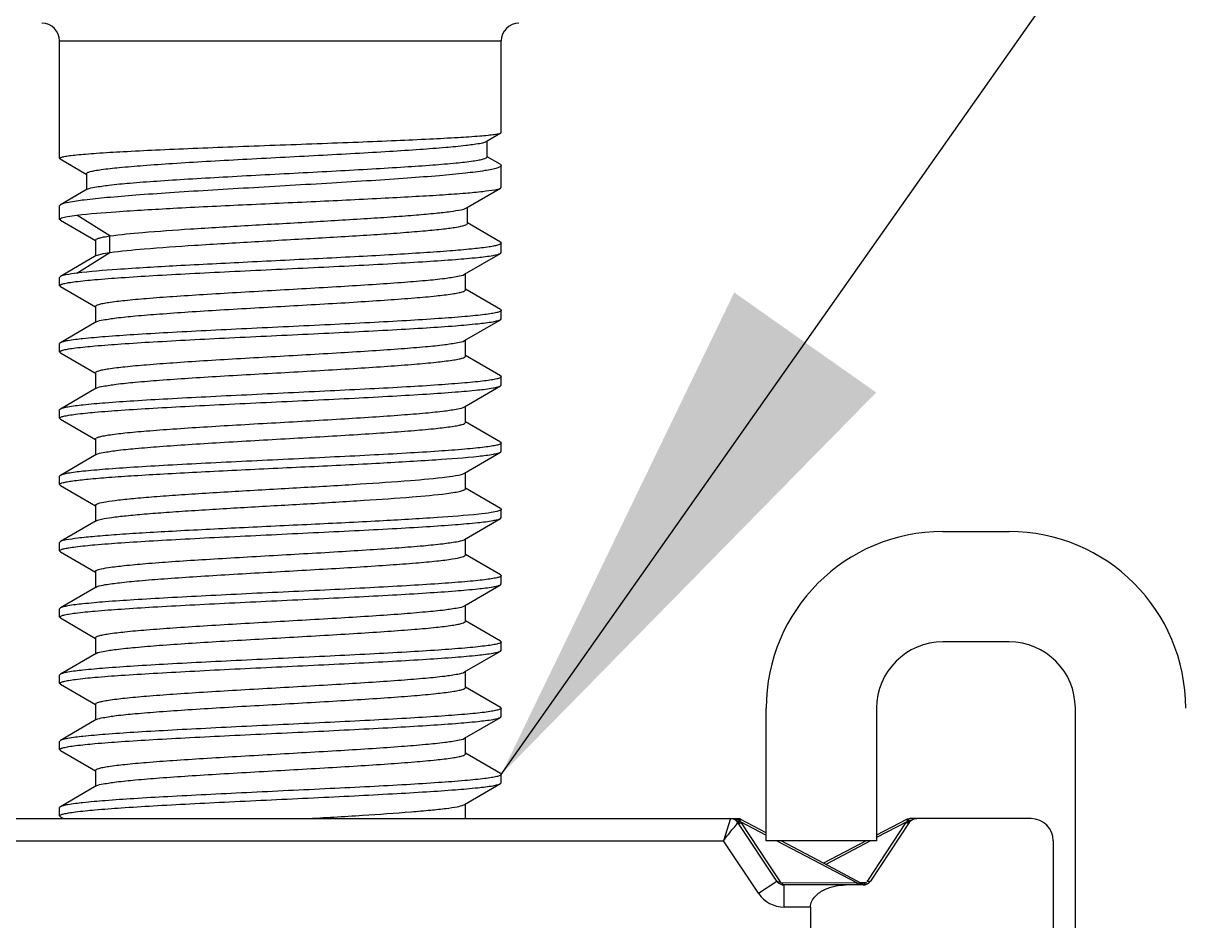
# Model space of a CAD drawing. Extents: x 1036631 to 1215829, y 649019 to 896649.
# Drawn here: x 1141762.8 to 1141983, y 790508.4 to 790678.2 of the extents above; entities that cross this region are included whole.
import ezdxf

# ---------------------------------------------------------------- set-up
doc = ezdxf.new("R2010")
doc.units = 0
doc.header["$LTSCALE"] = 1000
doc.header["$MEASUREMENT"] = 0
doc.styles.get("Standard").update_dxf_attribs({"font": 'gbenor.shx', "bigfont": 'gbcbig.shx'})
doc.dimstyles.get("Standard").update_dxf_attribs({"dimscale": 100, "dimtxt": 3.5, "dimasz": 1, "dimexe": 2.5, "dimexo": 3, "dimgap": 1.5, "dimtad": 1, "dimdec": 0, "dimzin": 0, "dimdsep": 46, "dimtxsty": 'Standard', "dimblk": 'ARCHTICK', "dimcen": 0.09, "dimadec": 0, "dimazin": 0, "dimtfac": 1, "dimtdec": 0, "dimtix": 1, "dimtmove": 2, "dimatfit": 3, "dimfxl": 1, "dimtolj": 1, "dimtzin": 0, "dimarcsym": 0})

# ---------------------------------------------------------------- blocks, each defined once
blk = doc.blocks.new('gfhhrryyfd')
at = {"linetype": 'Continuous'}
for p, q in [((3695032.63, -1758978.15), (3695032.63, -1758955.94)), ((3695032.63, -1758978.15), (3695032.63, -1758955.94)), ((3695032.63, -1758955.94), (3695116.26, -1758955.94)), ((3695116.26, -1758973.26), (3695116.26, -1758955.94)), ((3695116.26, -1758973.26), (3695116.26, -1758955.94)), ((3695113.58, -1758974.86), (3695116.19, -1758973.35)), ((3695116.19, -1758973.35), (3695116.26, -1758973.26)), ((3695113.43, -1758974.95), (3695113.58, -1758974.86)), ((3695113.58, -1758977.91), (3695113.58, -1758974.86)), ((3695032.63, -1758978.15), (3695032.63, -1758978.13)), ((3695032.73, -1758978.26), (3695032.63, -1758978.15)), ((3695032.73, -1758978.26), (3695037.67, -1758981.13)), ((3695113.62, -1758977.85), (3695113.58, -1758977.82)), ((3695116.03, -1758979.25), (3695113.62, -1758977.85)), ((3695116.03, -1758979.25), (3695116.26, -1758979.51)), ((3695116.26, -1758983.65), (3695116.26, -1758979.51)), ((3695116.26, -1758983.65), (3695116.26, -1758979.51)), ((3695037.67, -1758981.13), (3695037.71, -1758981.16)), ((3695037.71, -1758981.06), (3695037.71, -1758984.11)), ((3695037.87, -1758984.01), (3695032.82, -1758986.94)), ((3695109.68, -1758987.55), (3695116.14, -1758983.79)), ((3695116.14, -1758983.79), (3695116.26, -1758983.65)), ((3695032.82, -1758986.94), (3695032.63, -1758987.17)), ((3695032.63, -1758989.72), (3695032.63, -1758987.17)), ((3695032.63, -1758989.72), (3695032.63, -1758987.17)), ((3695042.13, -1758992.85), (3695035.88, -1758988.92)), ((3695109.85, -1758990.49), (3695109.85, -1758987.45)), ((3695032.77, -1758989.88), (3695032.63, -1758989.72)), ((3695032.77, -1758989.88), (3695039.4, -1758993.74)), ((3695116.1, -1758994.02), (3695109.85, -1758990.39)), ((3695039.4, -1758993.64), (3695039.4, -1758996.68)), ((3695042.13, -1758995.99), (3695042.13, -1758992.85)), ((3695035.88, -1758999.9), (3695042.13, -1758995.99)), ((3695116.1, -1758994.02), (3695116.26, -1758994.21)), ((3695116.12, -1758996.15), (3695116.26, -1758995.99)), ((3695116.26, -1758995.99), (3695116.26, -1758994.21)), ((3695116.26, -1758995.99), (3695116.26, -1758994.21)), ((3695116.26, -1758994.21), (3695116.26, -1758994.23)), ((3695039.57, -1758996.58), (3695032.77, -1759000.52)), ((3695109.32, -1759000.11), (3695116.12, -1758996.15)), ((3695109.49, -1759003.05), (3695109.49, -1759000.01)), ((3695032.77, -1759000.52), (3695032.63, -1759000.69)), ((3695032.63, -1759002.26), (3695032.63, -1759000.69)), ((3695032.63, -1759002.26), (3695032.63, -1759000.69)), ((3695032.77, -1759002.42), (3695032.63, -1759002.26)), ((3695032.77, -1759002.42), (3695039.4, -1759006.28)), ((3695116.12, -1759006.8), (3695109.49, -1759002.95)), ((3695039.4, -1759006.19), (3695039.4, -1759009.22)), ((3695116.12, -1759006.8), (3695116.26, -1759006.96)), ((3695116.26, -1759008.53), (3695116.26, -1759006.96)), ((3695116.26, -1759008.53), (3695116.26, -1759006.96)), ((3695116.26, -1759006.96), (3695116.26, -1759006.98)), ((3695039.57, -1759009.13), (3695032.77, -1759013.07)), ((3695109.32, -1759012.66), (3695116.12, -1759008.7)), ((3695116.12, -1759008.7), (3695116.26, -1759008.53)), ((3695032.77, -1759013.07), (3695032.63, -1759013.23)), ((3695032.63, -1759014.81), (3695032.63, -1759013.23)), ((3695032.63, -1759014.81), (3695032.63, -1759013.23)), ((3695109.49, -1759015.6), (3695109.49, -1759012.56)), ((3695032.77, -1759014.97), (3695032.63, -1759014.81)), ((3695032.77, -1759014.97), (3695039.4, -1759018.83)), ((3695116.12, -1759019.34), (3695109.49, -1759015.5)), ((3695039.4, -1759018.73), (3695039.4, -1759021.77)), ((3695116.12, -1759019.34), (3695116.26, -1759019.51)), ((3695116.26, -1759021.08), (3695116.26, -1759019.51)), ((3695116.26, -1759021.08), (3695116.26, -1759019.51)), ((3695116.26, -1759019.51), (3695116.26, -1759019.53)), ((3695039.57, -1759021.67), (3695032.77, -1759025.61)), ((3695109.32, -1759025.2), (3695116.12, -1759021.24)), ((3695116.12, -1759021.24), (3695116.26, -1759021.08)), ((3695032.77, -1759025.61), (3695032.63, -1759025.78)), ((3695032.63, -1759027.35), (3695032.63, -1759025.78)), ((3695032.63, -1759027.35), (3695032.63, -1759025.78)), ((3695109.49, -1759028.14), (3695109.49, -1759025.1)), ((3695032.77, -1759027.51), (3695032.63, -1759027.35)), ((3695032.77, -1759027.51), (3695039.4, -1759031.38)), ((3695116.12, -1759031.89), (3695109.49, -1759028.04)), ((3695039.4, -1759031.28), (3695039.4, -1759034.32)), ((3695116.12, -1759031.89), (3695116.26, -1759032.05)), ((3695116.26, -1759033.62), (3695116.26, -1759032.05)), ((3695116.26, -1759033.62), (3695116.26, -1759032.05)), ((3695116.26, -1759032.05), (3695116.26, -1759032.07)), ((3695039.57, -1759034.22), (3695032.77, -1759038.16)), ((3695109.32, -1759037.75), (3695116.12, -1759033.79)), ((3695116.12, -1759033.79), (3695116.26, -1759033.62)), ((3695109.49, -1759040.69), (3695109.49, -1759037.65)), ((3695032.77, -1759038.16), (3695032.63, -1759038.32)), ((3695032.63, -1759039.9), (3695032.63, -1759038.32)), ((3695032.63, -1759039.9), (3695032.63, -1759038.32)), ((3695032.63, -1759039.9), (3695032.63, -1759039.87)), ((3695032.77, -1759040.06), (3695032.63, -1759039.9)), ((3695032.77, -1759040.06), (3695039.4, -1759043.92)), ((3695116.12, -1759044.43), (3695109.49, -1759040.59)), ((3695039.4, -1759043.82), (3695039.4, -1759046.86)), ((3695116.12, -1759044.43), (3695116.26, -1759044.6)), ((3695109.32, -1759050.29), (3695116.12, -1759046.33)), ((3695116.12, -1759046.33), (3695116.26, -1759046.17)), ((3695116.26, -1759046.17), (3695116.26, -1759044.6)), ((3695116.26, -1759046.17), (3695116.26, -1759044.6)), ((3695039.57, -1759046.76), (3695032.77, -1759050.71)), ((3695199.9, -1759048.78), (3695212.44, -1759048.78)), ((3695032.77, -1759050.71), (3695032.63, -1759050.87)), ((3695032.63, -1759052.44), (3695032.63, -1759050.87)), ((3695109.23, -1759050.34), (3695109.32, -1759050.29)), ((3695109.49, -1759053.23), (3695109.49, -1759050.19)), ((3695032.77, -1759052.61), (3695032.63, -1759052.44)), ((3695032.77, -1759052.61), (3695039.4, -1759056.47)), ((3695116.12, -1759056.98), (3695109.49, -1759053.13)), ((3695039.4, -1759056.37), (3695039.4, -1759059.41)), ((3695116.12, -1759056.98), (3695116.26, -1759057.14)), ((3695116.26, -1759058.71), (3695116.26, -1759057.14)), ((3695116.26, -1759058.71), (3695116.26, -1759057.14)), ((3695116.26, -1759057.14), (3695116.26, -1759057.16)), ((3695039.57, -1759059.31), (3695032.77, -1759063.25)), ((3695039.57, -1759059.31), (3695039.75, -1759059.22)), ((3695109.32, -1759062.84), (3695116.12, -1759058.88)), ((3695116.12, -1759058.88), (3695116.26, -1759058.71)), ((3695032.77, -1759063.25), (3695032.63, -1759063.42)), ((3695032.63, -1759064.99), (3695032.63, -1759063.42)), ((3695032.63, -1759064.99), (3695032.63, -1759063.42)), ((3695109.49, -1759065.78), (3695109.49, -1759062.74)), ((3695032.77, -1759065.15), (3695032.63, -1759064.99)), ((3695032.77, -1759065.15), (3695039.4, -1759069.01)), ((3695116.12, -1759069.52), (3695109.49, -1759065.68)), ((3695039.4, -1759068.91), (3695039.4, -1759071.95)), ((3695116.12, -1759069.52), (3695116.26, -1759069.69)), ((3695116.26, -1759071.26), (3695116.26, -1759069.69)), ((3695116.26, -1759071.26), (3695116.26, -1759069.69)), ((3695116.26, -1759069.69), (3695116.26, -1759069.71)), ((3695212.44, -1759069.69), (3695199.9, -1759069.69)), ((3695039.57, -1759071.85), (3695032.77, -1759075.8)), ((3695109.32, -1759075.38), (3695116.12, -1759071.42)), ((3695116.12, -1759071.42), (3695116.26, -1759071.26)), ((3695109.49, -1759078.32), (3695109.49, -1759075.28)), ((3695032.77, -1759075.8), (3695032.63, -1759075.96)), ((3695032.63, -1759077.53), (3695032.63, -1759075.96)), ((3695032.63, -1759077.53), (3695032.63, -1759075.96)), ((3695032.77, -1759077.7), (3695032.63, -1759077.53)), ((3695032.77, -1759077.7), (3695039.4, -1759081.56)), ((3695116.12, -1759082.07), (3695109.49, -1759078.22)), ((3695039.4, -1759081.46), (3695039.4, -1759084.5)), ((3695109.32, -1759087.93), (3695116.12, -1759083.97)), ((3695116.12, -1759082.07), (3695116.26, -1759082.23)), ((3695116.12, -1759083.97), (3695116.26, -1759083.8)), ((3695116.26, -1759083.8), (3695116.26, -1759082.23)), ((3695116.26, -1759083.8), (3695116.26, -1759082.23)), ((3695116.26, -1759082.23), (3695116.26, -1759082.26)), ((3695166.44, -1759107.32), (3695166.44, -1759082.23)), ((3695187.35, -1759082.23), (3695187.35, -1759107.32)), ((3695224.99, -1759358.23), (3695224.99, -1759082.23)), ((3695039.57, -1759084.4), (3695032.77, -1759088.34)), ((3695032.77, -1759088.34), (3695032.63, -1759088.51)), ((3695032.63, -1759090.08), (3695032.63, -1759088.51)), ((3695032.63, -1759090.08), (3695032.63, -1759088.51)), ((3695109.49, -1759090.87), (3695109.49, -1759087.83)), ((3695032.77, -1759090.24), (3695032.63, -1759090.08)), ((3695032.77, -1759090.24), (3695039.4, -1759094.1)), ((3695116.12, -1759094.61), (3695109.49, -1759090.77)), ((3695039.4, -1759094), (3695039.4, -1759097.04)), ((3695116.12, -1759094.61), (3695116.26, -1759094.78)), ((3695116.26, -1759096.35), (3695116.26, -1759094.78)), ((3695116.26, -1759096.35), (3695116.26, -1759094.78)), ((3695116.26, -1759094.78), (3695116.26, -1759094.8)), ((3695039.57, -1759096.94), (3695032.77, -1759100.89)), ((3695109.32, -1759100.47), (3695116.12, -1759096.51)), ((3695116.12, -1759096.51), (3695116.26, -1759096.35)), ((3695032.77, -1759100.89), (3695032.63, -1759101.05)), ((3695032.63, -1759102.62), (3695032.63, -1759101.05)), ((3695032.63, -1759102.62), (3695032.63, -1759101.05)), ((3695109.17, -1759100.55), (3695109.32, -1759100.47)), ((3695109.49, -1759103.14), (3695109.49, -1759100.37)), ((3694989.2, -1759103.14), (3695161.03, -1759103.14)), ((3695032.77, -1759102.79), (3695032.63, -1759102.62)), ((3695032.77, -1759102.79), (3695033.38, -1759103.14)), ((3695159.7, -1759103.14), (3695158.35, -1759107.32)), ((3695160.98, -1759103.71), (3695160.92, -1759103.68)), ((3695161.03, -1759103.72), (3695160.98, -1759103.71)), ((3695168.46, -1759114.94), (3695161.09, -1759103.89)), ((3695161.28, -1759103.78), (3695161.53, -1759103.69)), ((3695161.43, -1759103.63), (3695161.63, -1759103.28)), ((3695161.44, -1759103.62), (3695161.49, -1759103.65)), ((3695161.49, -1759103.65), (3695161.53, -1759103.69)), ((3695161.53, -1759103.69), (3695166.44, -1759106.27)), ((3695166.44, -1759105.84), (3695161.62, -1759103.29)), ((3695161.73, -1759103.96), (3695166.7, -1759111.49)), ((3695193.55, -1759103.89), (3695186.18, -1759114.94)), ((3695193.04, -1759103.29), (3695187.35, -1759106.29)), ((3695193.08, -1759103.72), (3695187.35, -1759106.73)), ((3695187.94, -1759111.44), (3695192.9, -1759103.95)), ((3695193.08, -1759103.72), (3695193.21, -1759103.61)), ((3695193.33, -1759103.8), (3695193.08, -1759103.72)), ((3695193.3, -1759103.4), (3695193.23, -1759103.56)), ((3695194.82, -1759103.14), (3695193.62, -1759103.14)), ((3695194.51, -1759103.14), (3695193.65, -1759103.14)), ((3695193.77, -1759103.44), (3695194.22, -1759103.29)), ((3695216.63, -1759103.14), (3695194.94, -1759103.14)), ((3694990.54, -1759107.32), (3695158.35, -1759107.32)), ((3695164.98, -1759117.26), (3695158.35, -1759107.32)), ((3695187.35, -1759107.32), (3695166.44, -1759107.32)), ((3695168.46, -1759107.33), (3695183.55, -1759115.25)), ((3695177.32, -1759111.59), (3695169.26, -1759107.32)), ((3695185.39, -1759107.32), (3695177.32, -1759111.59)), ((3695186.18, -1759107.34), (3695177.72, -1759111.8)), ((3695220.81, -1759107.32), (3695220.81, -1759165.87)), ((3695166.7, -1759111.49), (3695168.82, -1759114.71)), ((3695184.52, -1759115.39), (3695177.32, -1759111.59)), ((3695185.79, -1759114.69), (3695187.94, -1759111.44)), ((3695164.98, -1759117.26), (3695168.46, -1759114.94)), ((3695168.82, -1759114.71), (3695169.09, -1759115.11)), ((3695185.54, -1759115.06), (3695185.69, -1759114.83)), ((3695185.69, -1759114.83), (3695185.79, -1759114.69)), ((3695169.44, -1759115.29), (3695183.55, -1759115.25)), ((3695169.85, -1759119.87), (3695169.85, -1759115.69)), ((3695184.79, -1759115.69), (3695169.85, -1759115.69)), ((3695183.55, -1759115.25), (3695183.94, -1759115.34)), ((3695183.94, -1759115.34), (3695184.05, -1759115.37)), ((3695184.05, -1759115.37), (3695184.27, -1759115.42)), ((3695184.24, -1759115.24), (3695185.19, -1759115.24)), ((3695184.39, -1759115.54), (3695184.27, -1759115.42)), ((3695185.08, -1759115.48), (3695185.19, -1759115.24)), ((3695185.82, -1759115.09), (3695185.54, -1759115.06)), ((3695174.81, -1759119.87), (3695169.85, -1759119.87)), ((3695174.81, -1759119.87), (3695174.81, -1759165.87))]:
    blk.add_line(p, q, dxfattribs=at)
for centre, radius, start, end in [((3695029.28, -1758955.94), 3.35, 0, 90), ((3695119.61, -1758955.94), 3.35, 90, 180), ((3695116.11, -1758979.51), 0.155, 352.473, 359.9874), ((3695199.9, -1759082.23), 33.45, 90, 180), ((3695212.44, -1759082.23), 33.45, 0, 90), ((3695199.9, -1759082.23), 12.55, 90, 180), ((3695212.44, -1759082.23), 12.55, 0, 90), ((3695159.7, -1759106.95), 3.81, 80.5318, 90.0397), ((3695159.7, -1759104.82), 1.67, 33.6901, 90), ((3695159.9, -1759106.14), 2.97, 67.0808, 71.6139), ((3695160.02, -1759105.85), 2.65, 62.2609, 67.0902), ((3695160.11, -1759105.68), 2.46, 61.176, 62.2111), ((3695160.48, -1759103.87), 0.982, 32.6852, 34.7374), ((3695160.17, -1759105.57), 2.34, 57.7436, 61.1962), ((3695160.37, -1759103.94), 1.11, 29.1761, 32.7458), ((3695160.48, -1759103.88), 0.987, 24.8124, 29.1852), ((3695160.58, -1759103.84), 0.872, 19.6457, 24.8196), ((3695160.68, -1759103.8), 0.767, 13.0088, 19.662), ((3695159.3, -1759105.56), 2.92, 33.3657, 39.9733), ((3695195.36, -1759105.58), 2.94, 140.7761, 146.4499), ((3695208.03, -1759152.44), 51.03, 106.6154, 106.8895), ((3695194.03, -1759103.85), 0.853, 160.2304, 163.9636), ((3695187.91, -1759085.01), 19.34, 286.6266, 287.6315), ((3695194.94, -1759104.82), 1.67, 90, 146.3099), ((3695216.63, -1759107.32), 4.18, 0, 90), ((3695169.85, -1759114.02), 1.67, 213.6901, 270), ((3695184.79, -1759114.02), 1.67, 270, 326.3099), ((3695169.53, -1759114.28), 1.25, 242.3724, 264.9828), ((3695184.38, -1759114.91), 0.518, 256.9317, 262.7384), ((3695185.11, -1759114.28), 1.25, 242.1358, 297.4642), ((3695184.44, -1759115.07), 0.756, 323.4647, 326.9897), ((3695169.85, -1759114.02), 5.85, 213.6901, 270)]:
    blk.add_arc(centre, radius, start, end, dxfattribs=at)
for points, knots in [([(3695032.63, -1758978.13), (3695032.66, -1758978.04), (3695033.01, -1758977.92), (3695033.58, -1758977.78), (3695034.61, -1758977.63), (3695035.95, -1758977.48), (3695037.67, -1758977.33), (3695040.61, -1758977.11), (3695045.03, -1758976.85), (3695051.1, -1758976.55), (3695058.03, -1758976.25), (3695065.57, -1758975.95), (3695073.43, -1758975.66), (3695081.32, -1758975.37), (3695088.97, -1758975.08), (3695096.08, -1758974.79), (3695102.39, -1758974.51), (3695107.68, -1758974.23), (3695111.36, -1758973.99), (3695113.64, -1758973.79), (3695114.83, -1758973.66), (3695115.63, -1758973.52), (3695116.06, -1758973.43), (3695116.19, -1758973.35)], [0, 0, 0, 0, 0.003381, 0.010986, 0.023001, 0.039366, 0.059948, 0.084568, 0.144999, 0.218466, 0.30228, 0.393369, 0.488398, 0.583881, 0.67631, 0.762298, 0.838693, 0.902698, 0.951975, 0.970513, 0.984751, 0.994586, 1, 1, 1, 1]), ([(3695037.71, -1758981.06), (3695037.71, -1758980.98), (3695038, -1758980.79), (3695038.51, -1758980.64), (3695039.41, -1758980.44), (3695041.23, -1758980.17), (3695044.29, -1758979.84), (3695048.8, -1758979.47), (3695054.29, -1758979.09), (3695060.55, -1758978.71), (3695067.35, -1758978.34), (3695074.44, -1758977.96), (3695081.56, -1758977.59), (3695088.45, -1758977.21), (3695094.86, -1758976.84), (3695100.58, -1758976.48), (3695105.39, -1758976.11), (3695109.16, -1758975.77), (3695111.7, -1758975.39), (3695113.04, -1758975.18), (3695113.43, -1758974.95)], [0, 0, 0, 0, 0.003478, 0.010905, 0.022714, 0.038888, 0.08377, 0.143931, 0.217105, 0.300546, 0.391147, 0.485568, 0.580364, 0.672117, 0.757557, 0.833683, 0.897862, 0.947927, 0.982266, 1, 1, 1, 1]), ([(3695037.87, -1758984.01), (3695038.29, -1758983.77), (3695039.7, -1758983.55), (3695042.37, -1758983.15), (3695046.31, -1758982.8), (3695051.3, -1758982.42), (3695057.19, -1758982.05), (3695063.74, -1758981.67), (3695070.71, -1758981.29), (3695077.85, -1758980.92), (3695084.89, -1758980.54), (3695091.58, -1758980.17), (3695097.69, -1758979.8), (3695103, -1758979.44), (3695107.33, -1758979.08), (3695110.26, -1758978.76), (3695111.98, -1758978.5), (3695112.83, -1758978.31), (3695113.32, -1758978.17), (3695113.58, -1758977.99), (3695113.58, -1758977.91)], [0, 0, 0, 0, 0.01879, 0.054986, 0.107411, 0.174108, 0.252565, 0.339846, 0.432717, 0.527771, 0.621558, 0.710715, 0.792084, 0.862827, 0.920523, 0.963255, 0.978576, 0.989732, 0.99673, 1, 1, 1, 1]), ([(3695116.26, -1758979.53), (3695116.25, -1758979.64), (3695115.94, -1758979.86), (3695115.35, -1758980.06), (3695114.37, -1758980.29), (3695112.39, -1758980.63), (3695109.07, -1758981.04), (3695104.2, -1758981.49), (3695098.25, -1758981.95), (3695091.45, -1758982.41), (3695084.04, -1758982.86), (3695076.28, -1758983.32), (3695068.46, -1758983.77), (3695060.85, -1758984.22), (3695053.74, -1758984.67), (3695047.36, -1758985.11), (3695041.96, -1758985.56), (3695037.71, -1758985.96), (3695034.82, -1758986.41), (3695033.28, -1758986.68), (3695032.82, -1758986.94)], [0, 0, 0, 0, 0.003886, 0.011519, 0.02334, 0.039356, 0.083514, 0.142565, 0.214445, 0.296599, 0.386099, 0.479746, 0.574189, 0.666041, 0.75202, 0.829053, 0.894388, 0.945711, 0.981256, 1, 1, 1, 1]), ([(3695035.88, -1758988.92), (3695038.34, -1758988.62), (3695044.44, -1758988.16), (3695054.89, -1758987.54), (3695067.5, -1758986.93), (3695080.88, -1758986.32), (3695091.84, -1758985.8), (3695099.87, -1758985.37), (3695104.95, -1758985.07), (3695109.18, -1758984.76), (3695112.46, -1758984.48), (3695114.65, -1758984.16), (3695115.81, -1758983.98), (3695116.14, -1758983.79)], [0, 0, 0, 0, 0.092558, 0.227667, 0.390531, 0.563263, 0.72685, 0.799502, 0.863318, 0.916535, 0.9577, 0.985721, 1, 1, 1, 1]), ([(3695032.63, -1758989.72), (3695032.63, -1758989.69), (3695032.7, -1758989.54), (3695032.87, -1758989.5), (3695032.99, -1758989.45)], [0, 0, 0, 0, 0.150032, 1, 1, 1, 1]), ([(3695032.99, -1758989.45), (3695033.35, -1758989.32), (3695034.31, -1758989.13), (3695035.28, -1758989), (3695035.88, -1758988.92)], [0, 0, 0, 0, 0.381972, 1, 1, 1, 1]), ([(3695042.13, -1758992.85), (3695044.18, -1758992.55), (3695049.27, -1758992.08), (3695058, -1758991.46), (3695068.54, -1758990.84), (3695079.73, -1758990.21), (3695088.92, -1758989.67), (3695095.68, -1758989.22), (3695099.98, -1758988.9), (3695103.58, -1758988.57), (3695106.4, -1758988.27), (3695108.34, -1758987.95), (3695109.37, -1758987.73), (3695109.68, -1758987.55)], [0, 0, 0, 0, 0.091917, 0.225875, 0.387382, 0.558899, 0.721827, 0.794479, 0.858578, 0.912404, 0.954539, 0.98392, 1, 1, 1, 1]), ([(3695042.13, -1758995.99), (3695044.28, -1758995.67), (3695049.62, -1758995.19), (3695058.78, -1758994.55), (3695069.79, -1758993.9), (3695079.54, -1758993.35), (3695087.29, -1758992.9), (3695092.65, -1758992.56), (3695097.49, -1758992.23), (3695101.64, -1758991.89), (3695105.02, -1758991.56), (3695107.48, -1758991.25), (3695108.99, -1758990.95), (3695109.66, -1758990.73), (3695109.85, -1758990.56), (3695109.85, -1758990.49)], [0, 0, 0, 0, 0.095824, 0.236156, 0.404676, 0.581721, 0.666965, 0.74667, 0.818513, 0.880413, 0.930596, 0.967658, 0.990667, 0.99686, 1, 1, 1, 1]), ([(3695039.4, -1758993.64), (3695039.4, -1758993.55), (3695039.68, -1758993.36), (3695040.18, -1758993.21), (3695041.05, -1758993.01), (3695041.73, -1758992.91), (3695042.13, -1758992.85)], [0, 0, 0, 0, 0.090831, 0.281881, 0.585261, 1, 1, 1, 1]), ([(3695116.26, -1758994.23), (3695116.24, -1758994.32), (3695115.98, -1758994.48), (3695115.49, -1758994.63), (3695114.68, -1758994.81), (3695113.05, -1758995.07), (3695110.31, -1758995.38), (3695106.27, -1758995.72), (3695101.29, -1758996.07), (3695095.54, -1758996.42), (3695089.18, -1758996.77), (3695080.01, -1758997.24), (3695068.48, -1758997.81), (3695055.5, -1758998.46), (3695044.71, -1758999.1), (3695038.42, -1758999.58), (3695035.88, -1758999.9)], [0, 0, 0, 0, 0.0033, 0.009857, 0.019984, 0.033682, 0.071486, 0.122281, 0.18463, 0.256736, 0.336512, 0.421646, 0.598027, 0.76553, 0.904858, 1, 1, 1, 1]), ([(3695039.57, -1758996.58), (3695039.85, -1758996.42), (3695040.72, -1758996.22), (3695041.57, -1758996.07), (3695042.13, -1758995.99)], [0, 0, 0, 0, 0.360548, 1, 1, 1, 1]), ([(3695032.63, -1759002.26), (3695032.63, -1759002.17), (3695032.95, -1759001.99), (3695033.49, -1759001.85), (3695034.46, -1759001.65), (3695036.42, -1759001.39), (3695039.75, -1759001.06), (3695044.64, -1759000.7), (3695050.62, -1759000.33), (3695057.47, -1758999.95), (3695064.93, -1758999.58), (3695072.75, -1758999.2), (3695080.62, -1758998.83), (3695088.27, -1758998.46), (3695095.42, -1758998.08), (3695101.8, -1758997.71), (3695107.19, -1758997.34), (3695111.38, -1758996.98), (3695114.06, -1758996.67), (3695115.49, -1758996.38), (3695115.96, -1758996.24), (3695116.12, -1758996.15)], [0, 0, 0, 0, 0.00322, 0.0104, 0.021911, 0.037725, 0.081756, 0.140993, 0.213313, 0.296099, 0.38634, 0.48076, 0.575929, 0.668382, 0.754759, 0.831923, 0.897075, 0.947869, 0.982512, 0.993416, 1, 1, 1, 1]), ([(3695035.88, -1758999.9), (3695035.19, -1758999.98), (3695034.16, -1759000.15), (3695033.09, -1759000.34), (3695032.77, -1759000.52)], [0, 0, 0, 0, 0.654168, 1, 1, 1, 1]), ([(3695039.4, -1759006.19), (3695039.4, -1759006.1), (3695039.65, -1759005.92), (3695040.12, -1759005.78), (3695040.92, -1759005.58), (3695042.55, -1759005.32), (3695045.31, -1759004.99), (3695049.37, -1759004.63), (3695054.34, -1759004.26), (3695060.03, -1759003.89), (3695066.24, -1759003.52), (3695074.91, -1759003.02), (3695083.5, -1759002.54), (3695091.7, -1759002.03), (3695097.07, -1759001.66), (3695101.61, -1759001.29), (3695105.2, -1759000.95), (3695107.64, -1759000.57), (3695108.94, -1759000.33), (3695109.32, -1759000.11)], [0, 0, 0, 0, 0.003516, 0.010771, 0.022251, 0.037963, 0.081622, 0.14032, 0.211989, 0.294071, 0.383621, 0.477423, 0.664258, 0.750574, 0.827953, 0.893625, 0.945254, 0.981055, 1, 1, 1, 1]), ([(3695039.57, -1759009.13), (3695039.96, -1759008.9), (3695041.26, -1759008.67), (3695043.7, -1759008.29), (3695047.29, -1759007.95), (3695051.83, -1759007.58), (3695057.2, -1759007.21), (3695065.4, -1759006.7), (3695073.99, -1759006.21), (3695082.66, -1759005.72), (3695088.87, -1759005.35), (3695094.56, -1759004.97), (3695099.53, -1759004.61), (3695103.59, -1759004.24), (3695106.34, -1759003.92), (3695107.97, -1759003.65), (3695108.77, -1759003.46), (3695109.24, -1759003.32), (3695109.49, -1759003.13), (3695109.49, -1759003.05)], [0, 0, 0, 0, 0.018976, 0.054803, 0.106452, 0.172137, 0.249523, 0.33584, 0.522662, 0.616451, 0.705987, 0.788054, 0.859709, 0.918395, 0.962045, 0.977755, 0.98923, 0.996486, 1, 1, 1, 1]), ([(3695116.26, -1759006.98), (3695116.24, -1759007.08), (3695115.9, -1759007.24), (3695115.32, -1759007.4), (3695114.31, -1759007.58), (3695112.98, -1759007.76), (3695111.29, -1759007.95), (3695108.39, -1759008.22), (3695104.02, -1759008.54), (3695098.02, -1759008.91), (3695091.17, -1759009.28), (3695083.72, -1759009.65), (3695075.93, -1759010.03), (3695068.08, -1759010.4), (3695060.47, -1759010.77), (3695053.36, -1759011.15), (3695047.01, -1759011.52), (3695041.65, -1759011.88), (3695037.49, -1759012.25), (3695034.82, -1759012.55), (3695033.4, -1759012.84), (3695032.93, -1759012.98), (3695032.77, -1759013.07)], [0, 0, 0, 0, 0.003588, 0.01121, 0.023135, 0.039326, 0.059664, 0.083976, 0.143635, 0.216182, 0.29901, 0.389133, 0.483302, 0.578116, 0.670151, 0.75609, 0.832833, 0.897615, 0.948118, 0.982576, 0.993432, 1, 1, 1, 1]), ([(3695032.63, -1759014.81), (3695032.63, -1759014.72), (3695032.95, -1759014.54), (3695033.49, -1759014.39), (3695034.46, -1759014.2), (3695036.42, -1759013.93), (3695039.75, -1759013.61), (3695044.64, -1759013.24), (3695050.62, -1759012.87), (3695057.47, -1759012.5), (3695064.93, -1759012.12), (3695072.75, -1759011.75), (3695080.62, -1759011.38), (3695088.27, -1759011), (3695095.42, -1759010.63), (3695101.8, -1759010.25), (3695107.19, -1759009.89), (3695111.38, -1759009.52), (3695114.06, -1759009.22), (3695115.49, -1759008.93), (3695115.96, -1759008.79), (3695116.12, -1759008.7)], [0, 0, 0, 0, 0.00322, 0.0104, 0.021911, 0.037726, 0.081758, 0.140994, 0.213314, 0.296099, 0.38634, 0.48076, 0.575927, 0.668379, 0.754757, 0.831923, 0.897075, 0.947869, 0.982512, 0.993416, 1, 1, 1, 1]), ([(3695039.4, -1759018.73), (3695039.4, -1759018.65), (3695039.65, -1759018.47), (3695040.12, -1759018.32), (3695040.92, -1759018.13), (3695042.55, -1759017.86), (3695045.31, -1759017.54), (3695049.37, -1759017.18), (3695054.34, -1759016.81), (3695060.03, -1759016.44), (3695066.24, -1759016.06), (3695074.91, -1759015.57), (3695083.5, -1759015.08), (3695091.7, -1759014.57), (3695097.07, -1759014.21), (3695101.61, -1759013.83), (3695105.2, -1759013.49), (3695107.64, -1759013.11), (3695108.94, -1759012.88), (3695109.32, -1759012.66)], [0, 0, 0, 0, 0.003515, 0.010772, 0.02225, 0.037963, 0.081622, 0.14032, 0.21199, 0.294071, 0.383622, 0.477423, 0.664258, 0.750574, 0.827954, 0.893625, 0.945254, 0.981055, 1, 1, 1, 1]), ([(3695039.57, -1759021.67), (3695039.96, -1759021.45), (3695041.26, -1759021.22), (3695043.7, -1759020.84), (3695047.29, -1759020.49), (3695051.83, -1759020.12), (3695057.2, -1759019.75), (3695065.4, -1759019.24), (3695073.99, -1759018.76), (3695082.66, -1759018.26), (3695088.87, -1759017.89), (3695094.56, -1759017.52), (3695099.53, -1759017.15), (3695103.59, -1759016.79), (3695106.34, -1759016.46), (3695107.97, -1759016.2), (3695108.77, -1759016.01), (3695109.24, -1759015.86), (3695109.49, -1759015.68), (3695109.49, -1759015.6)], [0, 0, 0, 0, 0.018976, 0.054803, 0.106452, 0.172137, 0.249523, 0.335841, 0.522662, 0.616452, 0.705988, 0.788055, 0.85971, 0.918396, 0.962045, 0.977753, 0.989231, 0.996484, 1, 1, 1, 1]), ([(3695116.26, -1759019.53), (3695116.24, -1759019.63), (3695115.9, -1759019.78), (3695115.32, -1759019.94), (3695114.31, -1759020.13), (3695112.98, -1759020.31), (3695111.29, -1759020.5), (3695108.39, -1759020.76), (3695104.02, -1759021.09), (3695098.02, -1759021.46), (3695091.17, -1759021.83), (3695083.72, -1759022.2), (3695075.93, -1759022.57), (3695068.08, -1759022.95), (3695060.47, -1759023.32), (3695053.36, -1759023.69), (3695047.01, -1759024.06), (3695041.65, -1759024.43), (3695037.49, -1759024.79), (3695034.82, -1759025.1), (3695033.4, -1759025.38), (3695032.93, -1759025.52), (3695032.77, -1759025.61)], [0, 0, 0, 0, 0.003588, 0.011209, 0.023134, 0.039324, 0.059662, 0.083974, 0.143632, 0.21618, 0.299009, 0.389132, 0.4833, 0.578113, 0.670149, 0.756088, 0.83283, 0.897612, 0.948116, 0.982575, 0.993432, 1, 1, 1, 1]), ([(3695032.63, -1759027.35), (3695032.63, -1759027.26), (3695032.95, -1759027.08), (3695033.49, -1759026.94), (3695034.46, -1759026.75), (3695036.42, -1759026.48), (3695039.75, -1759026.15), (3695044.64, -1759025.79), (3695050.62, -1759025.42), (3695057.47, -1759025.04), (3695064.93, -1759024.67), (3695072.75, -1759024.3), (3695080.62, -1759023.92), (3695088.27, -1759023.55), (3695095.42, -1759023.17), (3695101.8, -1759022.8), (3695107.19, -1759022.43), (3695111.38, -1759022.07), (3695114.06, -1759021.76), (3695115.49, -1759021.47), (3695115.96, -1759021.33), (3695116.12, -1759021.24)], [0, 0, 0, 0, 0.00322, 0.0104, 0.021911, 0.037726, 0.081758, 0.140994, 0.213312, 0.296095, 0.386336, 0.480757, 0.575924, 0.668376, 0.754755, 0.831922, 0.897076, 0.94787, 0.982512, 0.993416, 1, 1, 1, 1]), ([(3695039.4, -1759031.28), (3695039.4, -1759031.19), (3695039.65, -1759031.01), (3695040.12, -1759030.87), (3695040.92, -1759030.68), (3695042.55, -1759030.41), (3695045.31, -1759030.08), (3695049.37, -1759029.72), (3695054.34, -1759029.35), (3695060.03, -1759028.98), (3695066.24, -1759028.61), (3695074.91, -1759028.11), (3695083.5, -1759027.63), (3695091.7, -1759027.12), (3695097.07, -1759026.75), (3695101.61, -1759026.38), (3695105.2, -1759026.04), (3695107.64, -1759025.66), (3695108.94, -1759025.42), (3695109.32, -1759025.2)], [0, 0, 0, 0, 0.003515, 0.010772, 0.02225, 0.037963, 0.081622, 0.14032, 0.21199, 0.294071, 0.383622, 0.477423, 0.664258, 0.750575, 0.827954, 0.893625, 0.945255, 0.981055, 1, 1, 1, 1]), ([(3695039.57, -1759034.22), (3695039.96, -1759033.99), (3695041.26, -1759033.76), (3695043.7, -1759033.38), (3695047.29, -1759033.04), (3695051.83, -1759032.67), (3695057.2, -1759032.3), (3695065.4, -1759031.79), (3695073.99, -1759031.3), (3695082.66, -1759030.81), (3695088.87, -1759030.44), (3695094.56, -1759030.07), (3695099.53, -1759029.7), (3695103.59, -1759029.33), (3695106.34, -1759029.01), (3695107.97, -1759028.74), (3695108.77, -1759028.55), (3695109.24, -1759028.41), (3695109.49, -1759028.22), (3695109.49, -1759028.14)], [0, 0, 0, 0, 0.018976, 0.054802, 0.106452, 0.172137, 0.249523, 0.33584, 0.522662, 0.616451, 0.705987, 0.788054, 0.85971, 0.918396, 0.962045, 0.977753, 0.989231, 0.996484, 1, 1, 1, 1]), ([(3695116.26, -1759032.07), (3695116.24, -1759032.17), (3695115.9, -1759032.33), (3695115.32, -1759032.49), (3695114.31, -1759032.67), (3695112.98, -1759032.86), (3695111.29, -1759033.04), (3695108.39, -1759033.31), (3695104.02, -1759033.63), (3695098.02, -1759034), (3695091.17, -1759034.37), (3695083.72, -1759034.74), (3695075.93, -1759035.12), (3695068.08, -1759035.49), (3695060.47, -1759035.87), (3695053.36, -1759036.24), (3695047.01, -1759036.61), (3695041.65, -1759036.97), (3695037.49, -1759037.34), (3695034.82, -1759037.64), (3695033.4, -1759037.93), (3695032.93, -1759038.07), (3695032.77, -1759038.16)], [0, 0, 0, 0, 0.003588, 0.011208, 0.023133, 0.039323, 0.05966, 0.083972, 0.14363, 0.21618, 0.29901, 0.389134, 0.483301, 0.578116, 0.670152, 0.75609, 0.832831, 0.897611, 0.948116, 0.982575, 0.993432, 1, 1, 1, 1]), ([(3695032.63, -1759039.87), (3695032.65, -1759039.79), (3695032.91, -1759039.65), (3695033.37, -1759039.51), (3695034.15, -1759039.35), (3695035.71, -1759039.11), (3695038.34, -1759038.83), (3695042.23, -1759038.5), (3695047.02, -1759038.18), (3695052.57, -1759037.85), (3695058.73, -1759037.53), (3695067.66, -1759037.08), (3695078.98, -1759036.55), (3695091.86, -1759035.92), (3695102.82, -1759035.29), (3695109.32, -1759034.82), (3695112.02, -1759034.53)], [0, 0, 0, 0, 0.003125, 0.009451, 0.019259, 0.032549, 0.069278, 0.118709, 0.179497, 0.249964, 0.328153, 0.411892, 0.586609, 0.754787, 0.897843, 1, 1, 1, 1]), ([(3695112.02, -1759034.53), (3695112.94, -1759034.43), (3695114.15, -1759034.29), (3695115.51, -1759034.01), (3695115.97, -1759033.88), (3695116.12, -1759033.79)], [0, 0, 0, 0, 0.663188, 0.872597, 1, 1, 1, 1]), ([(3695105.93, -1759038.46), (3695106.68, -1759038.36), (3695107.8, -1759038.17), (3695108.97, -1759037.95), (3695109.32, -1759037.75)], [0, 0, 0, 0, 0.650272, 1, 1, 1, 1]), ([(3695039.4, -1759043.82), (3695039.4, -1759043.75), (3695039.58, -1759043.59), (3695040.23, -1759043.37), (3695041.67, -1759043.08), (3695044.03, -1759042.77), (3695047.27, -1759042.45), (3695051.27, -1759042.12), (3695055.91, -1759041.79), (3695061.08, -1759041.46), (3695068.58, -1759041.02), (3695078.1, -1759040.48), (3695088.96, -1759039.85), (3695098.19, -1759039.22), (3695103.66, -1759038.75), (3695105.93, -1759038.46)], [0, 0, 0, 0, 0.003115, 0.009182, 0.031659, 0.067841, 0.116843, 0.177337, 0.247648, 0.325812, 0.409643, 0.584814, 0.753648, 0.897352, 1, 1, 1, 1]), ([(3695039.57, -1759046.76), (3695039.88, -1759046.59), (3695040.87, -1759046.37), (3695042.74, -1759046.06), (3695045.46, -1759045.76), (3695048.92, -1759045.44), (3695053.05, -1759045.13), (3695059.56, -1759044.69), (3695068.45, -1759044.16), (3695079.35, -1759043.55), (3695089.74, -1759042.94), (3695098.55, -1759042.33), (3695103.76, -1759041.88), (3695105.93, -1759041.59)], [0, 0, 0, 0, 0.015918, 0.044768, 0.086031, 0.138698, 0.201427, 0.272595, 0.432694, 0.602452, 0.764307, 0.901529, 1, 1, 1, 1]), ([(3695105.93, -1759041.59), (3695106.45, -1759041.53), (3695107.33, -1759041.41), (3695108.47, -1759041.18), (3695109.11, -1759041.01), (3695109.49, -1759040.79), (3695109.49, -1759040.69)], [0, 0, 0, 0, 0.417669, 0.72318, 0.914162, 1, 1, 1, 1]), ([(3695032.63, -1759052.44), (3695032.63, -1759052.35), (3695032.95, -1759052.17), (3695033.49, -1759052.03), (3695034.46, -1759051.84), (3695036.42, -1759051.57), (3695039.75, -1759051.24), (3695044.64, -1759050.88), (3695050.62, -1759050.51), (3695057.47, -1759050.13), (3695064.93, -1759049.76), (3695072.75, -1759049.39), (3695080.62, -1759049.01), (3695088.27, -1759048.64), (3695095.42, -1759048.26), (3695101.8, -1759047.89), (3695107.19, -1759047.53), (3695111.38, -1759047.16), (3695114.06, -1759046.85), (3695115.49, -1759046.56), (3695115.96, -1759046.43), (3695116.12, -1759046.33)], [0, 0, 0, 0, 0.00322, 0.0104, 0.02191, 0.037724, 0.081755, 0.140991, 0.213309, 0.296091, 0.386332, 0.480756, 0.575929, 0.668382, 0.75476, 0.831926, 0.89708, 0.947873, 0.982513, 0.993416, 1, 1, 1, 1]), ([(3695112.02, -1759045.51), (3695109.41, -1759045.79), (3695103.13, -1759046.25), (3695092.55, -1759046.86), (3695080.06, -1759047.47), (3695066.98, -1759048.09), (3695056.34, -1759048.62), (3695048.56, -1759049.06), (3695043.66, -1759049.38), (3695039.57, -1759049.7), (3695036.39, -1759049.99), (3695034.24, -1759050.32), (3695033.1, -1759050.51), (3695032.77, -1759050.71)], [0, 0, 0, 0, 0.099084, 0.237374, 0.400417, 0.571145, 0.731654, 0.802733, 0.865141, 0.917241, 0.957682, 0.985448, 1, 1, 1, 1]), ([(3695115.78, -1759044.9), (3695115.32, -1759045.05), (3695114.06, -1759045.26), (3695112.8, -1759045.42), (3695112.02, -1759045.51)], [0, 0, 0, 0, 0.381874, 1, 1, 1, 1]), ([(3695116.26, -1759044.6), (3695116.26, -1759044.62), (3695116.16, -1759044.81), (3695115.94, -1759044.85), (3695115.78, -1759044.9)], [0, 0, 0, 0, 0.139134, 1, 1, 1, 1]), ([(3695039.4, -1759056.37), (3695039.4, -1759056.29), (3695039.64, -1759056.1), (3695040.44, -1759055.86), (3695042.26, -1759055.53), (3695045.21, -1759055.19), (3695049.22, -1759054.82), (3695054.12, -1759054.46), (3695059.74, -1759054.09), (3695065.89, -1759053.72), (3695074.48, -1759053.23), (3695083.02, -1759052.75), (3695091.21, -1759052.24), (3695096.59, -1759051.88), (3695101.19, -1759051.51), (3695104.86, -1759051.16), (3695107.42, -1759050.79), (3695108.79, -1759050.55), (3695109.23, -1759050.34)], [0, 0, 0, 0, 0.003482, 0.010642, 0.037446, 0.080513, 0.138446, 0.209238, 0.290402, 0.379073, 0.472115, 0.658103, 0.744468, 0.822278, 0.888788, 0.94167, 0.979112, 1, 1, 1, 1]), ([(3695039.75, -1759059.22), (3695040.23, -1759059.03), (3695041.65, -1759058.77), (3695044.3, -1759058.41), (3695048.02, -1759058.06), (3695052.66, -1759057.7), (3695058.07, -1759057.33), (3695066.23, -1759056.83), (3695074.73, -1759056.35), (3695083.27, -1759055.86), (3695089.36, -1759055.5), (3695094.93, -1759055.13), (3695099.78, -1759054.77), (3695103.75, -1759054.4), (3695106.67, -1759054.07), (3695108.47, -1759053.74), (3695109.25, -1759053.49), (3695109.49, -1759053.31), (3695109.49, -1759053.23)], [0, 0, 0, 0, 0.022346, 0.06101, 0.114819, 0.181948, 0.260071, 0.346467, 0.531818, 0.624293, 0.712309, 0.792791, 0.862932, 0.920298, 0.962926, 0.989453, 0.996544, 1, 1, 1, 1]), ([(3695116.26, -1759057.16), (3695116.24, -1759057.26), (3695115.9, -1759057.42), (3695115.32, -1759057.58), (3695114.31, -1759057.76), (3695112.98, -1759057.95), (3695111.29, -1759058.13), (3695108.39, -1759058.4), (3695104.02, -1759058.72), (3695098.03, -1759059.09), (3695091.17, -1759059.46), (3695083.72, -1759059.84), (3695075.93, -1759060.21), (3695068.08, -1759060.58), (3695060.47, -1759060.96), (3695053.36, -1759061.33), (3695047.01, -1759061.7), (3695041.65, -1759062.06), (3695037.49, -1759062.43), (3695034.82, -1759062.73), (3695033.4, -1759063.02), (3695032.93, -1759063.16), (3695032.77, -1759063.25)], [0, 0, 0, 0, 0.003586, 0.011204, 0.023126, 0.039313, 0.059647, 0.083957, 0.143613, 0.216161, 0.298989, 0.389113, 0.483287, 0.578107, 0.670147, 0.756086, 0.832829, 0.897612, 0.948117, 0.982576, 0.993432, 1, 1, 1, 1]), ([(3695032.63, -1759064.99), (3695032.63, -1759064.9), (3695032.95, -1759064.72), (3695033.49, -1759064.57), (3695034.46, -1759064.38), (3695036.42, -1759064.11), (3695039.75, -1759063.79), (3695044.64, -1759063.42), (3695050.62, -1759063.05), (3695057.47, -1759062.68), (3695064.93, -1759062.31), (3695072.75, -1759061.93), (3695080.62, -1759061.56), (3695088.27, -1759061.18), (3695095.42, -1759060.81), (3695101.8, -1759060.44), (3695107.19, -1759060.07), (3695111.38, -1759059.7), (3695114.06, -1759059.4), (3695115.49, -1759059.11), (3695115.96, -1759058.97), (3695116.12, -1759058.88)], [0, 0, 0, 0, 0.00322, 0.0104, 0.02191, 0.037724, 0.081754, 0.14099, 0.21331, 0.296094, 0.386335, 0.48076, 0.575932, 0.668386, 0.754762, 0.831926, 0.897079, 0.947872, 0.982513, 0.993416, 1, 1, 1, 1]), ([(3695039.4, -1759068.91), (3695039.4, -1759068.83), (3695039.65, -1759068.65), (3695040.12, -1759068.5), (3695040.92, -1759068.31), (3695042.55, -1759068.04), (3695045.31, -1759067.72), (3695049.37, -1759067.36), (3695054.34, -1759066.99), (3695060.03, -1759066.62), (3695066.24, -1759066.25), (3695074.91, -1759065.75), (3695083.5, -1759065.27), (3695091.7, -1759064.76), (3695097.07, -1759064.39), (3695101.61, -1759064.01), (3695105.2, -1759063.67), (3695107.64, -1759063.29), (3695108.94, -1759063.06), (3695109.32, -1759062.84)], [0, 0, 0, 0, 0.003515, 0.010772, 0.02225, 0.037963, 0.081623, 0.14032, 0.21199, 0.294071, 0.383622, 0.477423, 0.664258, 0.750574, 0.827954, 0.893625, 0.945254, 0.981055, 1, 1, 1, 1]), ([(3695039.57, -1759071.85), (3695039.96, -1759071.63), (3695041.26, -1759071.4), (3695043.7, -1759071.02), (3695047.29, -1759070.68), (3695051.83, -1759070.3), (3695057.2, -1759069.93), (3695065.4, -1759069.42), (3695073.99, -1759068.94), (3695082.66, -1759068.44), (3695088.87, -1759068.07), (3695094.56, -1759067.7), (3695099.53, -1759067.33), (3695103.59, -1759066.97), (3695106.34, -1759066.65), (3695107.97, -1759066.38), (3695108.77, -1759066.19), (3695109.24, -1759066.04), (3695109.49, -1759065.86), (3695109.49, -1759065.78)], [0, 0, 0, 0, 0.018976, 0.054803, 0.106452, 0.172137, 0.249523, 0.33584, 0.522662, 0.616452, 0.705988, 0.788055, 0.85971, 0.918396, 0.962046, 0.977753, 0.989231, 0.996484, 1, 1, 1, 1]), ([(3695116.26, -1759069.71), (3695116.24, -1759069.81), (3695115.9, -1759069.96), (3695115.32, -1759070.13), (3695114.31, -1759070.31), (3695112.98, -1759070.49), (3695111.29, -1759070.68), (3695108.39, -1759070.95), (3695104.02, -1759071.27), (3695098.03, -1759071.64), (3695091.18, -1759072.01), (3695083.72, -1759072.38), (3695075.93, -1759072.75), (3695068.08, -1759073.13), (3695060.47, -1759073.5), (3695053.36, -1759073.87), (3695047.01, -1759074.24), (3695041.65, -1759074.61), (3695037.49, -1759074.97), (3695034.82, -1759075.28), (3695033.4, -1759075.57), (3695032.93, -1759075.7), (3695032.77, -1759075.8)], [0, 0, 0, 0, 0.003585, 0.011201, 0.023122, 0.039308, 0.059642, 0.083951, 0.143606, 0.216151, 0.298977, 0.389102, 0.483275, 0.578097, 0.670138, 0.75608, 0.832826, 0.897611, 0.948117, 0.982576, 0.993432, 1, 1, 1, 1]), ([(3695032.63, -1759077.53), (3695032.63, -1759077.44), (3695032.95, -1759077.26), (3695033.49, -1759077.12), (3695034.46, -1759076.93), (3695036.42, -1759076.66), (3695039.75, -1759076.33), (3695044.64, -1759075.97), (3695050.62, -1759075.6), (3695057.47, -1759075.23), (3695064.93, -1759074.85), (3695072.75, -1759074.48), (3695080.62, -1759074.1), (3695088.27, -1759073.73), (3695095.42, -1759073.35), (3695101.8, -1759072.98), (3695107.19, -1759072.62), (3695111.38, -1759072.25), (3695114.06, -1759071.94), (3695115.49, -1759071.65), (3695115.96, -1759071.52), (3695116.12, -1759071.42)], [0, 0, 0, 0, 0.00322, 0.0104, 0.02191, 0.037725, 0.081755, 0.140991, 0.213311, 0.296097, 0.386338, 0.48076, 0.575931, 0.668384, 0.754761, 0.831924, 0.897077, 0.94787, 0.982513, 0.993416, 1, 1, 1, 1]), ([(3695039.4, -1759081.46), (3695039.4, -1759081.38), (3695039.65, -1759081.19), (3695040.12, -1759081.05), (3695040.92, -1759080.86), (3695042.55, -1759080.59), (3695045.31, -1759080.27), (3695049.37, -1759079.9), (3695054.34, -1759079.53), (3695060.03, -1759079.16), (3695066.24, -1759078.79), (3695074.91, -1759078.29), (3695083.5, -1759077.81), (3695091.7, -1759077.3), (3695097.07, -1759076.93), (3695101.61, -1759076.56), (3695105.2, -1759076.22), (3695107.64, -1759075.84), (3695108.94, -1759075.6), (3695109.32, -1759075.38)], [0, 0, 0, 0, 0.003516, 0.010771, 0.022251, 0.037963, 0.081622, 0.14032, 0.21199, 0.294071, 0.383622, 0.477423, 0.664258, 0.750575, 0.827954, 0.893625, 0.945255, 0.981055, 1, 1, 1, 1]), ([(3695039.57, -1759084.4), (3695039.96, -1759084.18), (3695041.26, -1759083.94), (3695043.7, -1759083.56), (3695047.29, -1759083.22), (3695051.83, -1759082.85), (3695057.2, -1759082.48), (3695065.4, -1759081.97), (3695073.99, -1759081.49), (3695082.66, -1759080.99), (3695088.87, -1759080.62), (3695094.56, -1759080.25), (3695099.53, -1759079.88), (3695103.59, -1759079.51), (3695106.34, -1759079.19), (3695107.97, -1759078.92), (3695108.77, -1759078.73), (3695109.24, -1759078.59), (3695109.49, -1759078.4), (3695109.49, -1759078.32)], [0, 0, 0, 0, 0.018976, 0.054802, 0.106452, 0.172137, 0.249523, 0.33584, 0.522661, 0.616451, 0.705987, 0.788054, 0.85971, 0.918396, 0.962045, 0.977753, 0.989231, 0.996484, 1, 1, 1, 1]), ([(3695032.63, -1759090.08), (3695032.63, -1759089.99), (3695032.95, -1759089.81), (3695033.49, -1759089.67), (3695034.46, -1759089.47), (3695036.42, -1759089.2), (3695039.75, -1759088.88), (3695044.64, -1759088.51), (3695050.62, -1759088.14), (3695057.47, -1759087.77), (3695064.94, -1759087.4), (3695072.75, -1759087.02), (3695080.62, -1759086.65), (3695088.27, -1759086.27), (3695095.42, -1759085.9), (3695101.8, -1759085.53), (3695107.19, -1759085.16), (3695111.38, -1759084.79), (3695114.06, -1759084.49), (3695115.49, -1759084.2), (3695115.96, -1759084.06), (3695116.12, -1759083.97)], [0, 0, 0, 0, 0.00322, 0.0104, 0.021911, 0.037726, 0.081758, 0.140994, 0.213315, 0.2961, 0.386342, 0.480761, 0.575929, 0.668381, 0.754759, 0.831923, 0.897075, 0.947869, 0.982512, 0.993416, 1, 1, 1, 1]), ([(3695116.26, -1759082.26), (3695116.24, -1759082.35), (3695115.9, -1759082.51), (3695115.32, -1759082.67), (3695114.31, -1759082.85), (3695112.98, -1759083.04), (3695111.29, -1759083.22), (3695108.39, -1759083.49), (3695104.02, -1759083.81), (3695098.03, -1759084.18), (3695091.17, -1759084.55), (3695083.72, -1759084.93), (3695075.93, -1759085.3), (3695068.08, -1759085.67), (3695060.47, -1759086.05), (3695053.36, -1759086.42), (3695047.01, -1759086.79), (3695041.65, -1759087.15), (3695037.49, -1759087.52), (3695034.82, -1759087.82), (3695033.4, -1759088.11), (3695032.93, -1759088.25), (3695032.77, -1759088.34)], [0, 0, 0, 0, 0.003585, 0.011203, 0.023125, 0.039313, 0.059647, 0.083957, 0.143613, 0.216157, 0.298984, 0.389108, 0.48328, 0.578099, 0.670138, 0.756081, 0.832827, 0.897612, 0.948117, 0.982575, 0.993432, 1, 1, 1, 1]), ([(3695039.4, -1759094), (3695039.4, -1759093.92), (3695039.65, -1759093.74), (3695040.12, -1759093.59), (3695040.92, -1759093.4), (3695042.55, -1759093.13), (3695045.31, -1759092.81), (3695049.37, -1759092.45), (3695054.34, -1759092.08), (3695060.03, -1759091.71), (3695066.24, -1759091.34), (3695074.91, -1759090.84), (3695083.5, -1759090.36), (3695091.7, -1759089.85), (3695097.07, -1759089.48), (3695101.61, -1759089.1), (3695105.2, -1759088.76), (3695107.64, -1759088.38), (3695108.94, -1759088.15), (3695109.32, -1759087.93)], [0, 0, 0, 0, 0.003517, 0.010771, 0.022252, 0.037962, 0.081622, 0.14032, 0.211989, 0.294071, 0.383621, 0.477423, 0.664258, 0.750574, 0.827954, 0.893625, 0.945254, 0.981055, 1, 1, 1, 1]), ([(3695039.57, -1759096.94), (3695039.96, -1759096.72), (3695041.26, -1759096.49), (3695043.7, -1759096.11), (3695047.29, -1759095.77), (3695051.83, -1759095.39), (3695057.2, -1759095.03), (3695065.4, -1759094.52), (3695073.99, -1759094.03), (3695082.66, -1759093.53), (3695088.87, -1759093.16), (3695094.56, -1759092.79), (3695099.53, -1759092.42), (3695103.59, -1759092.06), (3695106.34, -1759091.74), (3695107.97, -1759091.47), (3695108.77, -1759091.28), (3695109.24, -1759091.13), (3695109.49, -1759090.95), (3695109.49, -1759090.87)], [0, 0, 0, 0, 0.018976, 0.054803, 0.106452, 0.172137, 0.249523, 0.33584, 0.522661, 0.616451, 0.705987, 0.788054, 0.859709, 0.918395, 0.962045, 0.977755, 0.98923, 0.996486, 1, 1, 1, 1]), ([(3695116.26, -1759094.8), (3695116.24, -1759094.9), (3695115.9, -1759095.06), (3695115.32, -1759095.22), (3695114.31, -1759095.4), (3695112.98, -1759095.58), (3695111.29, -1759095.77), (3695108.39, -1759096.04), (3695104.02, -1759096.36), (3695098.02, -1759096.73), (3695091.17, -1759097.1), (3695083.72, -1759097.47), (3695075.93, -1759097.84), (3695068.08, -1759098.22), (3695060.47, -1759098.59), (3695053.36, -1759098.96), (3695047.01, -1759099.33), (3695041.65, -1759099.7), (3695037.49, -1759100.06), (3695034.82, -1759100.37), (3695033.4, -1759100.66), (3695032.93, -1759100.79), (3695032.77, -1759100.89)], [0, 0, 0, 0, 0.003588, 0.011209, 0.023134, 0.039325, 0.059662, 0.083974, 0.143632, 0.216179, 0.299007, 0.38913, 0.483299, 0.578112, 0.670147, 0.756087, 0.83283, 0.897612, 0.948116, 0.982576, 0.993432, 1, 1, 1, 1]), ([(3695032.63, -1759102.62), (3695032.63, -1759102.53), (3695032.95, -1759102.35), (3695033.49, -1759102.21), (3695034.46, -1759102.02), (3695036.42, -1759101.75), (3695039.75, -1759101.42), (3695044.64, -1759101.06), (3695050.62, -1759100.69), (3695057.47, -1759100.32), (3695064.93, -1759099.94), (3695072.75, -1759099.57), (3695080.62, -1759099.19), (3695088.27, -1759098.82), (3695095.42, -1759098.44), (3695101.8, -1759098.07), (3695107.19, -1759097.71), (3695111.38, -1759097.34), (3695114.06, -1759097.03), (3695115.49, -1759096.75), (3695115.96, -1759096.61), (3695116.12, -1759096.51)], [0, 0, 0, 0, 0.00322, 0.0104, 0.021911, 0.037726, 0.081758, 0.140994, 0.213313, 0.296096, 0.386337, 0.480758, 0.575925, 0.668376, 0.754755, 0.831922, 0.897075, 0.947869, 0.982512, 0.993416, 1, 1, 1, 1]), ([(3695079.16, -1759103.14), (3695082.78, -1759102.94), (3695089.47, -1759102.54), (3695097.38, -1759102.01), (3695102.66, -1759101.55), (3695105.57, -1759101.25), (3695107.66, -1759100.94), (3695108.78, -1759100.71), (3695109.17, -1759100.55)], [0, 0, 0, 0, 0.36033, 0.666702, 0.789385, 0.887306, 0.95801, 1, 1, 1, 1]), ([(3695158.35, -1759107.32), (3695158.99, -1759106.52), (3695159.86, -1759105.35), (3695160.85, -1759104.26), (3695161.09, -1759103.89)], [0, 0, 0, 0, 0.698346, 1, 1, 1, 1]), ([(3695160.97, -1759103.73), (3695161.02, -1759103.79), (3695161.15, -1759103.8), (3695161.25, -1759103.78), (3695161.28, -1759103.78)], [0, 0, 0, 0, 0.671481, 1, 1, 1, 1]), ([(3695161.44, -1759103.62), (3695161.41, -1759103.64), (3695161.27, -1759103.69), (3695161.13, -1759103.73), (3695161.03, -1759103.72)], [0, 0, 0, 0, 0.307942, 1, 1, 1, 1]), ([(3695161.24, -1759103.16), (3695161.21, -1759103.16), (3695161.15, -1759103.17), (3695161.09, -1759103.19), (3695161.06, -1759103.2)], [0, 0, 0, 0, 0.48312, 1, 1, 1, 1]), ([(3695161.22, -1759103.99), (3695161.26, -1759104), (3695161.43, -1759104.03), (3695161.6, -1759103.99), (3695161.73, -1759103.96)], [0, 0, 0, 0, 0.201666, 1, 1, 1, 1]), ([(3695193.41, -1759103.98), (3695193.38, -1759104), (3695193.21, -1759104.03), (3695193.04, -1759103.99), (3695192.9, -1759103.95)], [0, 0, 0, 0, 0.200998, 1, 1, 1, 1]), ([(3695193.04, -1759103.29), (3695193.02, -1759103.31), (3695193.16, -1759103.43), (3695193.17, -1759103.53), (3695193.21, -1759103.61)], [0, 0, 0, 0, 0.259642, 1, 1, 1, 1]), ([(3695193.62, -1759103.14), (3695193.53, -1759103.14), (3695193.4, -1759103.25), (3695193.32, -1759103.36), (3695193.3, -1759103.4)], [0, 0, 0, 0, 0.684585, 1, 1, 1, 1]), ([(3695193.65, -1759103.75), (3695193.6, -1759103.81), (3695193.47, -1759103.83), (3695193.36, -1759103.81), (3695193.33, -1759103.8)], [0, 0, 0, 0, 0.67298, 1, 1, 1, 1]), ([(3695193.42, -1759103.16), (3695193.45, -1759103.16), (3695193.51, -1759103.17), (3695193.57, -1759103.19), (3695193.6, -1759103.2)], [0, 0, 0, 0, 0.483166, 1, 1, 1, 1]), ([(3695168.46, -1759114.94), (3695168.48, -1759114.98), (3695168.65, -1759115.14), (3695168.91, -1759115.14), (3695169.09, -1759115.11)], [0, 0, 0, 0, 0.206816, 1, 1, 1, 1]), ([(3695169.85, -1759115.69), (3695169.81, -1759115.69), (3695169.61, -1759115.64), (3695169.5, -1759115.44), (3695169.44, -1759115.29)], [0, 0, 0, 0, 0.198838, 1, 1, 1, 1]), ([(3695174.81, -1759119.87), (3695174.81, -1759119.11), (3695175.61, -1759117.67), (3695177.45, -1759116.51), (3695179.42, -1759115.84), (3695180.78, -1759115.69), (3695181.44, -1759115.69)], [0, 0, 0, 0, 0.268529, 0.521802, 0.764472, 1, 1, 1, 1]), ([(3695183.98, -1759115.69), (3695183.93, -1759115.69), (3695183.72, -1759115.63), (3695183.61, -1759115.41), (3695183.55, -1759115.25)], [0, 0, 0, 0, 0.195592, 1, 1, 1, 1]), ([(3695184.32, -1759115.43), (3695184.35, -1759115.43), (3695184.39, -1759115.44), (3695184.55, -1759115.41), (3695184.52, -1759115.39)], [0, 0, 0, 0, 0.501408, 1, 1, 1, 1])]:
    blk.add_open_spline(points, degree=3, knots=knots, dxfattribs=at)
for points in [[(3695160.84, -1759103.32), (3695160.67, -1759103.27), (3695160.5, -1759103.22), (3695160.32, -1759103.19)], [(3695161.03, -1759103.14), (3695161.14, -1759103.14), (3695161.23, -1759103.23), (3695161.29, -1759103.31)], [(3695161.62, -1759103.29), (3695161.5, -1759103.23), (3695161.37, -1759103.16), (3695161.24, -1759103.16)], [(3695193.04, -1759103.29), (3695193.16, -1759103.23), (3695193.29, -1759103.16), (3695193.42, -1759103.16)], [(3695186.18, -1759114.94), (3695186.11, -1759115.05), (3695185.95, -1759115.09), (3695185.82, -1759115.09)], [(3695169.09, -1759115.11), (3695169.16, -1759115.22), (3695169.3, -1759115.29), (3695169.44, -1759115.29)], [(3695185.19, -1759115.24), (3695185.28, -1759115.24), (3695185.45, -1759115.19), (3695185.43, -1759115.1)]]:
    blk.add_open_spline(points, degree=3, dxfattribs=at)
blk.add_leader([(3695116.26, -1759094.78), (3695847.91, -1758055.61)], dimstyle='Standard', override={"dimgap": 20, "dimtad": 0})

msp = doc.modelspace()

# ---------------------------------------------------------------- block references
at = {"lineweight": -3, "xscale": 0.9999959487468004, "yscale": 0.999995949678123, "zscale": 0.9999959495959999}
msp.add_blockref('gfhhrryyfd', (-2553247.96, 2549623.71), dxfattribs=at)

doc.saveas('drawing.dxf')
